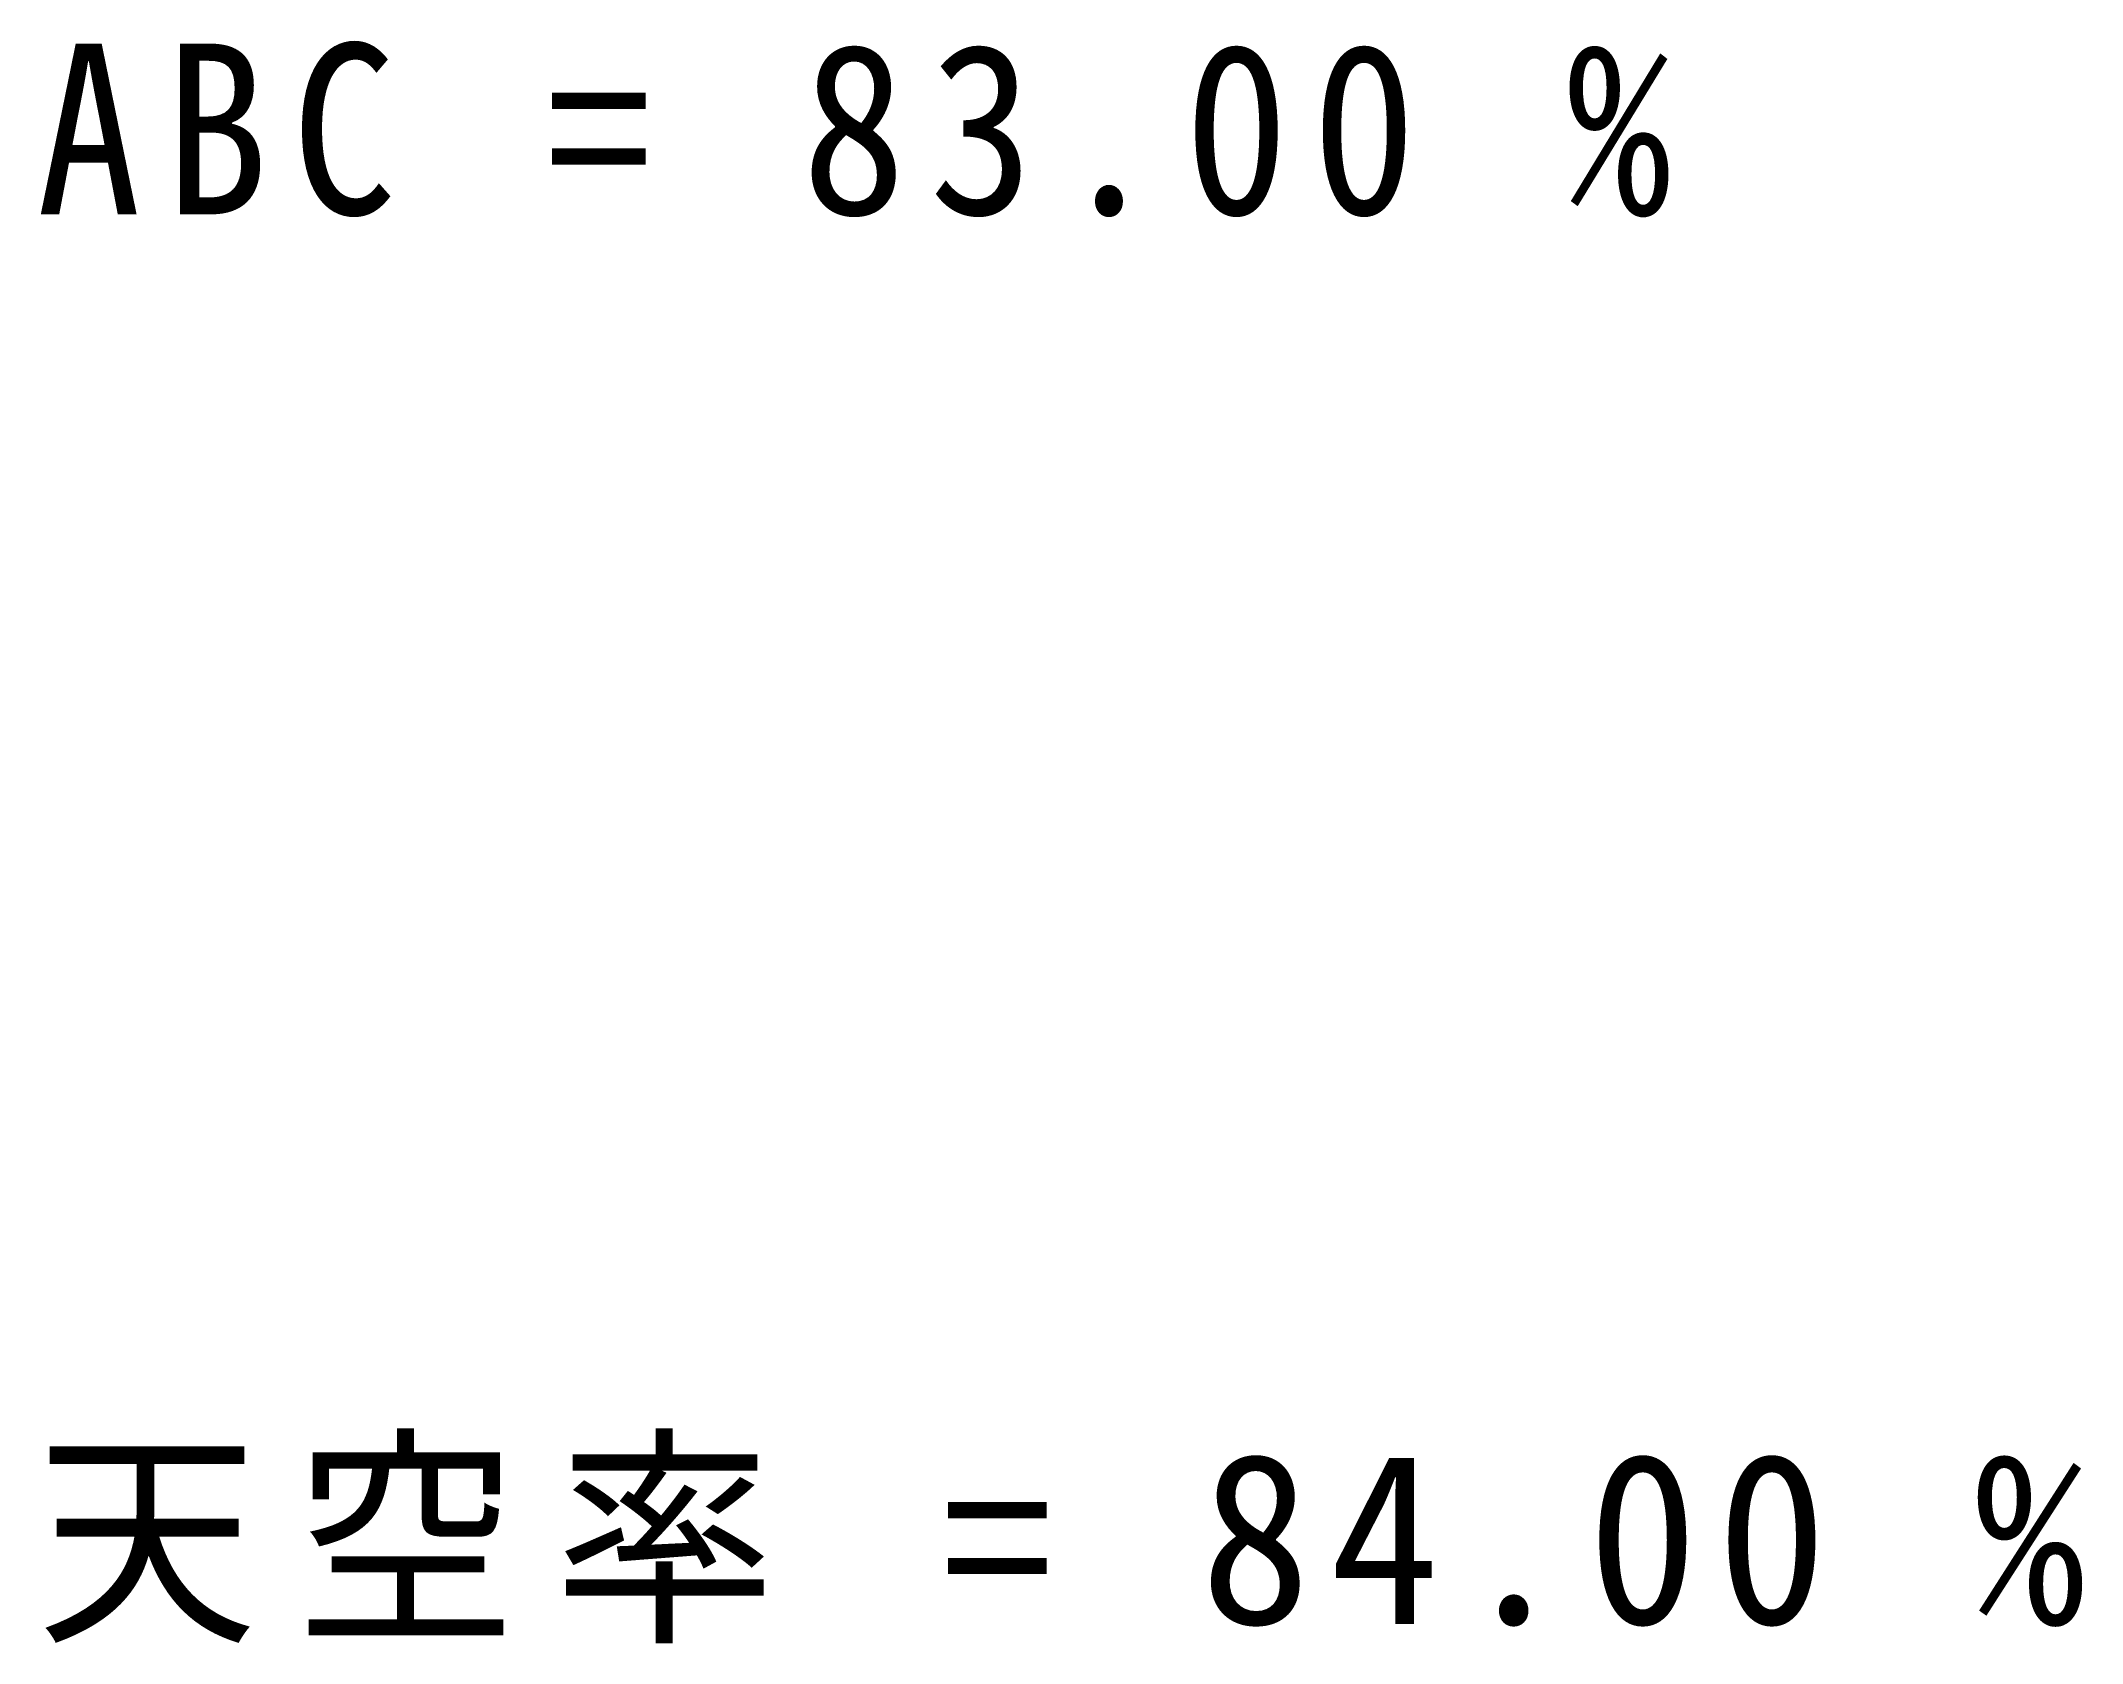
# Model space of a CAD drawing. Units: millimetres at full size, sheet at 1:100. Extents: x -9410 to -645, y -3490 to 3391.
import ezdxf

# ---------------------------------------------------------------- set-up
doc = ezdxf.new("R2010")
doc.units = ezdxf.units.MM
doc.header["$LTSCALE"] = 100
doc.layers.add('0-0', color=6, linetype='Continuous')
doc.styles.add('ＭＳ ゴシック', font='')
doc.styles.get('ＭＳ ゴシック').set_extended_font_data('MS Gothic')

msp = doc.modelspace()

# ---------------------------------------------------------------- texts
at = {"layer": '0-0', "char_height": 733.1, "attachment_point": 7, "style": 'ＭＳ ゴシック'}
for s, insert in [('\\T1.22;\\W0.9;ABC\\~=\\~83.00\\~%', (-9428.6, 2632.7)), ('\\T1.17;\\W0.95;天空率\\~=\\~84.00\\~%', (-9428.6, -3489.8))]:
    msp.add_mtext(s, dxfattribs=dict(at, insert=insert))

doc.saveas('drawing.dxf')
